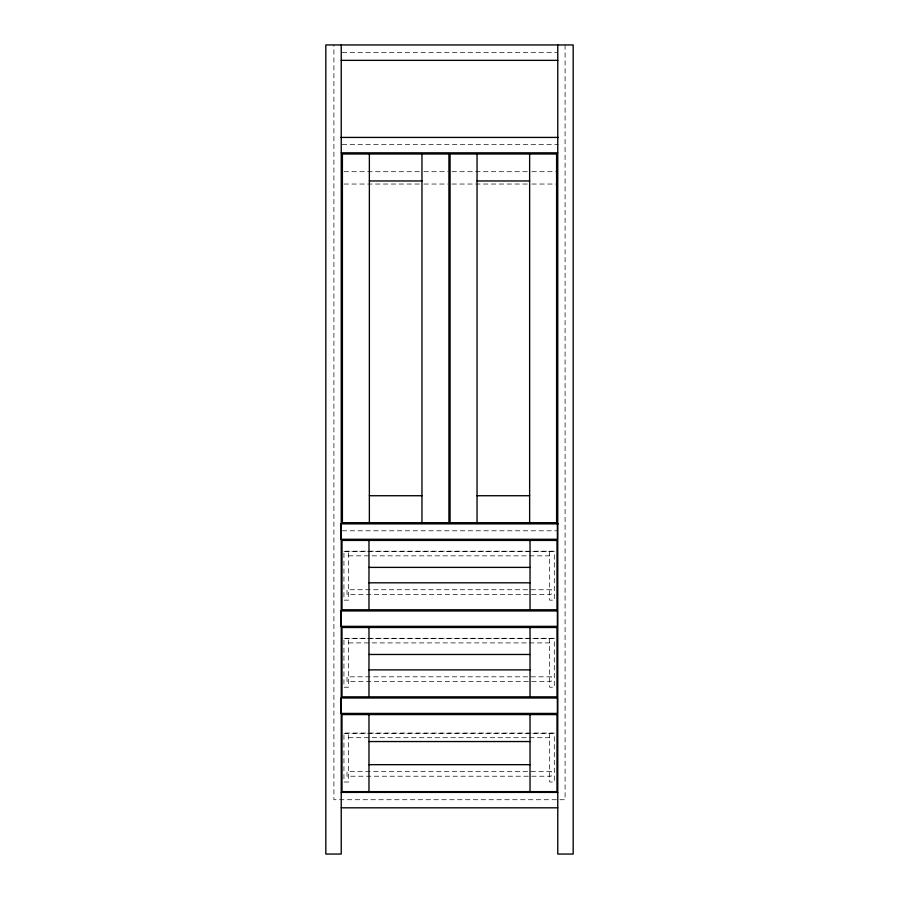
<?xml version="1.0" encoding="UTF-8"?>
<svg xmlns="http://www.w3.org/2000/svg" width="899" height="899" viewBox="0 0 899 899"><rect width="100%" height="100%" fill="white"/><g stroke="black" fill="none" stroke-linecap="round" stroke-linejoin="round"><path stroke-width="0.67" stroke-dasharray="4.5 3.37" d="M342.249 52.659L556.751 52.659M342.249 144.357L558.155 144.357M344.036 171.709L422.552 171.709M423.946 171.709L447.781 171.709M451.983 171.709L530.5 171.709M531.893 171.709L555.728 171.709M344.036 184.037L422.552 184.037M423.946 184.037L447.781 184.037M451.983 184.037L530.5 184.037M531.893 184.037L555.728 184.037M342.249 530.792L558.155 530.792M343.935 551.447L554.301 551.447M348.554 555.84L549.671 555.84M343.935 638.526L554.301 638.526M348.554 642.909L549.671 642.909M343.935 733.303L554.301 733.303M348.554 737.697L549.671 737.697M565.089 44.95L565.089 799.728L333.911 799.728L333.911 44.95M549.671 551.211L549.671 600.15L554.301 600.15L554.301 551.211L343.935 551.211L343.935 600.15L348.554 600.15L348.554 551.211M549.671 638.29L549.671 687.218L554.301 687.218L554.301 638.29L343.935 638.29L343.935 687.218L348.554 687.218L348.554 638.29M549.671 733.067L549.671 782.006L554.301 782.006L554.301 733.067L343.935 733.067L343.935 782.006L348.554 782.006L348.554 733.067M551.211 589.744L347.014 589.744L347.014 594.363L551.211 594.363L551.211 589.744M551.211 676.823L347.014 676.823L347.014 681.442L551.211 681.442L551.211 676.823M551.211 771.6L347.014 771.6L347.014 776.219L551.211 776.219L551.211 771.6"/><path stroke-width="1.35" d="M341.238 60.357L557.762 60.357M340.845 137.423L558.155 137.423M341.238 152.83L557.762 152.83M369.365 180.957L421.957 180.957M477.043 180.957L529.635 180.957M369.365 495.731L421.957 495.731M477.043 495.731L529.635 495.731M558.155 523.859L340.845 523.859L340.845 539.276L557.38 539.276L557.38 523.859M368.972 567.393L530.028 567.393M368.972 582.81L530.028 582.81M368.972 654.472L530.028 654.472M368.972 669.879L530.028 669.879M368.972 741.551L530.028 741.551M368.972 764.667L530.028 764.667M341.238 792.401L557.762 792.401M341.238 807.819L557.762 807.819M557.762 44.95L557.762 854.05L573.18 854.05L573.18 44.95L325.82 44.95L325.82 854.05L341.238 854.05L341.238 44.95M530.028 540.423L530.028 609.78M530.028 627.502L530.028 696.849M530.028 714.581L530.028 791.637M529.635 153.987L529.635 522.701M477.043 153.987L477.043 522.701M421.957 153.987L421.957 522.701M369.365 153.987L369.365 522.701M368.972 540.423L368.972 609.78M368.972 627.502L368.972 696.849M368.972 714.581L368.972 791.637M448.927 153.987L342.395 153.987L342.395 522.701L448.927 522.701L448.927 153.987M556.605 153.987L450.073 153.987L450.073 522.701L556.605 522.701L556.605 153.987M556.998 540.423L342.002 540.423L342.002 609.78L556.998 609.78L556.998 540.423M557.38 610.938L340.845 610.938L340.845 626.345L557.38 626.345L557.38 610.938M556.998 627.502L342.002 627.502L342.002 696.849L556.998 696.849L556.998 627.502M557.38 698.006L340.845 698.006L340.845 713.424L557.38 713.424L557.38 698.006M556.998 714.581L342.002 714.581L342.002 791.637L556.998 791.637L556.998 714.581"/></g></svg>
